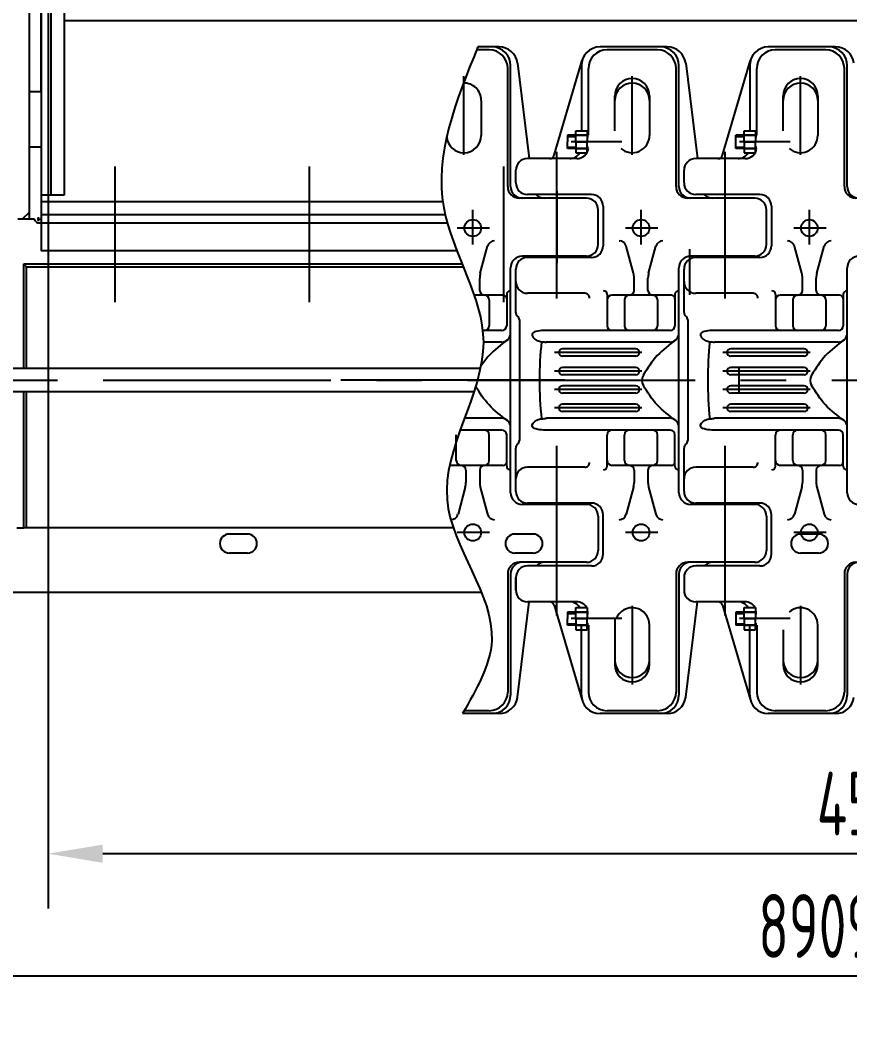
# Model space of a CAD drawing. Header units: millimetres. Extents: x 0 to 21000, y -315 to 14850.
# Drawn here: x 7992 to 10269, y 3273 to 6046 of the extents above; entities that cross this region are included whole.
import ezdxf

# ---------------------------------------------------------------- set-up
doc = ezdxf.new("R2010")
doc.units = ezdxf.units.MM
doc.header["$LTSCALE"] = 500
doc.linetypes.add('G', pattern=[2, 1.25, -0.25, 0.25, -0.25])
for name, color, linetype in [('01', 7, 'Continuous'), ('02', 1, 'Continuous'), ('05', 142, 'G'), ('08', 1, 'Continuous')]:
    doc.layers.add(name, color=color, linetype=linetype)
doc.styles.get("Standard").update_dxf_attribs({"font": 'isocp', "width": 0.707, "bigfont": 'intecad.shx'})
doc.dimstyles.new('INTE', dxfattribs={"dimscale": 50, "dimtxt": 3.5, "dimasz": 3, "dimexe": 3, "dimexo": 0, "dimgap": 1, "dimtad": 1, "dimdec": 0, "dimdsep": 46, "dimtxsty": 'Standard', "dimcen": 0, "dimclrd": 1, "dimclre": 1, "dimclrt": 3, "dimaunit": 1, "dimadec": 0, "dimazin": 0, "dimtfac": 1, "dimtmove": 0, "dimatfit": 0, "dimfxl": 1, "dimarcsym": 0})

# ---------------------------------------------------------------- blocks, each defined once
blk = doc.blocks.new('*U57')
at = {"layer": '01'}
for p, q in [((-31, 0), (-31, 30.4)), ((-31, 30.4), (0, 30.4)), ((0, 30.4), (0, 0)), ((-31, 18), (0, 18)), ((0, -30.4), (0, 0)), ((-31, 0), (-31, -30.4)), ((-31, -18), (0, -18)), ((-31, -30.4), (0, -30.4))]:
    blk.add_line(p, q, dxfattribs=at)
at = {"layer": '05'}
blk.add_line((-32.1, 0), (1.1, 0), dxfattribs=at)
blk = doc.blocks.new('*D74')
at = {"layer": '08', "color": 1, "lineweight": -2}
for p, q in [((8068.1, 6858.6), (8068.1, 3609)), ((12614.6, 5529.1), (12614.6, 3609)), ((12464.6, 3759), (8218.1, 3759))]:
    blk.add_line(p, q, dxfattribs=at)
at = {"layer": '08', "color": 1}
for points in [[(8218.1, 3784), (8218.1, 3734), (8068.1, 3759)], [(12464.6, 3784), (12464.6, 3734), (12614.6, 3759)]]:
    blk.add_solid(points, dxfattribs=at)
at = {"layer": 'Defpoints', "color": 0}
for p in [(8068.1, 6858.6), (12614.6, 5529.1), (8068.1, 3759)]:
    blk.add_point(p, dxfattribs=at)
at = {"layer": '08', "color": 3, "insert": (10341.3, 3896.5), "char_height": 175, "attachment_point": 5}
blk.add_mtext('4547', dxfattribs=at)
blk = doc.blocks.new('*D78')
at = {"layer": '08', "color": 1, "lineweight": -2}
for p, q in [((5725.1, 4396.6), (5725.1, 3273.2)), ((14634.3, 4343.2), (14634.3, 3273.2)), ((14484.3, 3423.2), (5875.1, 3423.2))]:
    blk.add_line(p, q, dxfattribs=at)
at = {"layer": '08', "color": 1}
for points in [[(5875.1, 3448.2), (5875.1, 3398.2), (5725.1, 3423.2)], [(14484.3, 3448.2), (14484.3, 3398.2), (14634.3, 3423.2)]]:
    blk.add_solid(points, dxfattribs=at)
at = {"layer": 'Defpoints', "color": 0}
for p in [(5725.1, 4396.6), (14634.3, 4343.2), (5725.1, 3423.2)]:
    blk.add_point(p, dxfattribs=at)
at = {"layer": '08', "color": 3, "insert": (10179.7, 3560.7), "char_height": 175, "attachment_point": 5}
blk.add_mtext('8909', dxfattribs=at)

msp = doc.modelspace()

# ---------------------------------------------------------------- linework, layer by layer
for p, q in [((8017.1, 5501.4), (8017.1, 6275.4)), ((9279, 5964.4), (9244.5, 5964.4)), ((9305.9, 5972.4), (9247.8, 5972.4)), ((9767.9, 5972.4), (9583.3, 5972.4)), ((9741, 5964.4), (9602.5, 5964.4)), ((10229.9, 5972.4), (10045.3, 5972.4)), ((10203, 5964.4), (10064.5, 5964.4)), ((8001.1, 5377.4), (9204.7, 5377.4)), ((8001.1, 5089.9), (8001.1, 5377.4)), ((8009, 5369.5), (8001.1, 5377.4)), ((8009, 5369.5), (9207.9, 5369.5)), ((8009, 5089.9), (8009, 5369.5)), ((8001.1, 4653.4), (8001.1, 5025.9)), ((8009, 4653.4), (8009, 5025.9)), ((9180.6, 4653.4), (8001.1, 4653.4)), ((8615.6, 4635.9), (8565.6, 4635.9)), ((9399.6, 4635.9), (9349.6, 4635.9)), ((10183.6, 4635.9), (10133.6, 4635.9)), ((8615.6, 4583.9), (8565.6, 4583.9)), ((9399.6, 4583.9), (9349.6, 4583.9)), ((10183.6, 4583.9), (10133.6, 4583.9)), ((9257.8, 4475.4), (7470.7, 4475.4)), ((9305.9, 4143.4), (9205.9, 4143.4)), ((9279, 4151.4), (9210.6, 4151.4)), ((9767.9, 4143.4), (9583.3, 4143.4)), ((9741, 4151.4), (9602.5, 4151.4)), ((10229.9, 4143.4), (10045.3, 4143.4)), ((10203, 4151.4), (10064.5, 4151.4))]:
    msp.add_line(p, q)
for centre, start, end in [((8565.6, 4609.9), 90, 270), ((8615.6, 4609.9), 270, 90), ((9349.6, 4609.9), 90, 270), ((9399.6, 4609.9), 270, 90), ((10133.6, 4609.9), 90, 270), ((10183.6, 4609.9), 270, 90)]:
    msp.add_arc(centre, 26, start, end)
at = {"layer": '01', "color": 7, "linetype": 'Continuous'}
for p, q in [((8075.5, 6638.9), (8075.5, 5565.9)), ((8112.6, 6638.9), (8112.6, 5565.9)), ((9330, 5589.4), (9330, 5913.4)), ((9338, 5589.4), (9338, 5921.4)), ((9551.5, 5729.9), (9551.5, 5913.4)), ((9792, 5589.4), (9792, 5913.4)), ((9800, 5589.4), (9800, 5921.4)), ((10013.5, 5729.9), (10013.5, 5913.4)), ((10254, 5589.4), (10254, 5913.4)), ((10262, 5589.4), (10262, 5921.4)), ((9624.2, 5742.3), (9624.2, 5838.2)), ((10086.2, 5742.3), (10086.2, 5838.2)), ((9352, 5599.4), (9352, 5633.9)), ((9814, 5599.4), (9814, 5633.9)), ((8112.6, 5565.9), (8049.3, 5565.9)), ((7998.1, 5500.4), (8017.1, 5519.4)), ((9578, 5430.4), (9578, 5525.4)), ((9592, 5535.4), (9592, 5426.9)), ((10040, 5430.4), (10040, 5525.4)), ((10054, 5535.4), (10054, 5426.9)), ((7985.1, 5500.4), (8030.2, 5500.4)), ((8042.2, 5489.7), (9164.1, 5489.7)), ((9338, 4749.4), (9338, 5366.4)), ((9352, 5243.9), (9352, 5362.9)), ((9800, 4749.4), (9800, 5366.4)), ((9814, 5243.9), (9814, 5362.9)), ((10262, 4749.4), (10262, 5366.4)), ((9352, 4752.9), (9352, 4871.9)), ((9814, 4752.9), (9814, 4871.9)), ((9592, 4580.4), (9592, 4688.9)), ((10054, 4580.4), (10054, 4688.9)), ((9578, 4685.4), (9578, 4590.4)), ((10040, 4685.4), (10040, 4590.4)), ((9330, 4526.4), (9330, 4202.4)), ((9338, 4526.4), (9338, 4194.4)), ((9792, 4526.4), (9792, 4202.4)), ((9800, 4526.4), (9800, 4194.4)), ((10254, 4526.4), (10254, 4202.4)), ((10262, 4526.4), (10262, 4194.4)), ((9352, 4481.9), (9352, 4516.4)), ((9352, 4516.4), (9352, 4481.9)), ((9814, 4516.4), (9814, 4481.9)), ((9551.5, 4385.9), (9551.5, 4202.4)), ((9624.2, 4403.9), (9624.2, 4277.6)), ((10013.5, 4385.9), (10013.5, 4202.4)), ((10086.2, 4373.5), (10086.2, 4277.6))]:
    msp.add_line(p, q, dxfattribs=at)
at = {"layer": '01'}
for p, q in [((8049.3, 6595.6), (8049.3, 5413.4)), ((8112.6, 6045), (12557.6, 6045)), ((9457.3, 5675.2), (9534.3, 5935.9)), ((9919.3, 5675.2), (9996.3, 5935.9)), ((9356.5, 5927.7), (9389, 5665.9)), ((9532.3, 5921.4), (9532.3, 5742.3)), ((9818.5, 5927.7), (9851, 5665.9)), ((9994.3, 5921.4), (9994.3, 5742.3)), ((8049.2, 5849.4), (8017.1, 5849.4)), ((8049.2, 5849.4), (8049.2, 5697.4)), ((9257.2, 5825.8), (9257.2, 5729.7)), ((9719.2, 5838.2), (9719.2, 5729.7)), ((10181.2, 5838.2), (10181.2, 5729.7)), ((9551.5, 5729.9), (9493.9, 5729.9)), ((9493.9, 5729.9), (9493.9, 5711.9)), ((9493.9, 5693.9), (9493.9, 5711.9)), ((10013.5, 5729.9), (9955.9, 5729.9)), ((9955.9, 5693.9), (9955.9, 5729.9)), ((8049.2, 5697.4), (8017.1, 5697.4)), ((9551.5, 5693.9), (9493.9, 5693.9)), ((10013.5, 5693.9), (9955.9, 5693.9)), ((9519.5, 5665.9), (9384, 5665.9)), ((9981.5, 5665.9), (9846, 5665.9)), ((9151.7, 5547.6), (8049.3, 5547.6)), ((9546, 5557.4), (9362, 5557.4)), ((9560, 5567.4), (9384, 5567.4)), ((10008, 5557.4), (9824, 5557.4)), ((10022, 5567.4), (9846, 5567.4)), ((8033.5, 5494.7), (8030.2, 5500.4)), ((9158.3, 5512), (8049.3, 5512)), ((9636.1, 5440.4), (9637.5, 5440.4)), ((10098.1, 5440.4), (10099.5, 5440.4)), ((9190.4, 5413.4), (8049.3, 5413.4)), ((9254.7, 5351.3), (9274.5, 5425.6)), ((9675.3, 5351.3), (9655.5, 5425.6)), ((9716.7, 5351.3), (9736.5, 5425.6)), ((9828.8, 5417.5), (9828.8, 5292.5)), ((10137.3, 5351.3), (10117.5, 5425.6)), ((10178.7, 5351.3), (10198.5, 5425.6)), ((9546, 5398.4), (9370, 5398.4)), ((9560, 5394.9), (9384, 5394.9)), ((10008, 5398.4), (9832, 5398.4)), ((10022, 5394.9), (9846, 5394.9)), ((9253, 5304.4), (9253, 5338.4)), ((9677, 5304.4), (9677, 5338.4)), ((9715, 5304.4), (9715, 5338.4)), ((10139, 5304.4), (10139, 5338.4)), ((10177, 5304.4), (10177, 5338.4)), ((9338, 5303.4), (9337.1, 5303.4)), ((9541.8, 5296.4), (9384, 5296.4)), ((9800, 5303.4), (9799.1, 5303.4)), ((10003.8, 5296.4), (9846, 5296.4)), ((10262, 5303.4), (10261.1, 5303.4)), ((9317.1, 5291.4), (9237.7, 5291.4)), ((9279.2, 5278.4), (9279.2, 5207.4)), ((9327.1, 5293.4), (9327.1, 5207.4)), ((9602.9, 5293.4), (9602.9, 5207.4)), ((9779.1, 5291.4), (9615.9, 5291.4)), ((9650.8, 5278.4), (9650.8, 5207.4)), ((9741.2, 5278.4), (9741.2, 5207.4)), ((9789.1, 5293.4), (9789.1, 5207.4)), ((10064.9, 5293.4), (10064.9, 5207.4)), ((10241.1, 5291.4), (10077.9, 5291.4)), ((10112.8, 5278.4), (10112.8, 5207.4)), ((10203.2, 5278.4), (10203.2, 5207.4)), ((10251.1, 5293.4), (10251.1, 5207.4)), ((9362, 5223.4), (9362, 4892.4)), ((9824, 5223.4), (9824, 4892.4)), ((9314.1, 5194.4), (9261.1, 5194.4)), ((9776.1, 5194.4), (9427.8, 5194.4)), ((10238.1, 5194.4), (9889.8, 5194.4)), ((9313, 5162.4), (9263, 5162.4)), ((9330.7, 5169.7), (9327.5, 5167)), ((9441.4, 5162.4), (9435.8, 5162.4)), ((9775, 5162.4), (9441.4, 5162.4)), ((9792.7, 5169.7), (9789.5, 5167)), ((10237, 5162.4), (9897.8, 5162.4)), ((10254.7, 5169.7), (10251.5, 5167)), ((9682, 5143.9), (9480, 5143.9)), ((10144, 5143.9), (9942, 5143.9)), ((9682, 5123.9), (9480, 5123.9)), ((10144, 5123.9), (9942, 5123.9)), ((9254.8, 5089.9), (6807.7, 5089.9)), ((9163.7, 5089.9), (8965.7, 5089.9)), ((9682, 5092.9), (9480, 5092.9)), ((10144, 5092.9), (9942, 5092.9)), ((9964.1, 5089.9), (9964.1, 5025.9)), ((9682, 5072.9), (9480, 5072.9)), ((10144, 5072.9), (9942, 5072.9)), ((9237, 5025.9), (6826, 5025.9)), ((9682, 5042.9), (9480, 5042.9)), ((9682, 5022.9), (9480, 5022.9)), ((10144, 5042.9), (9942, 5042.9)), ((10144, 5022.9), (9942, 5022.9)), ((9682, 4991.9), (9480, 4991.9)), ((10144, 4991.9), (9942, 4991.9)), ((9682, 4971.9), (9480, 4971.9)), ((10144, 4971.9), (9942, 4971.9)), ((9313, 4953.5), (9211.2, 4953.5)), ((9330.7, 4946.1), (9327.5, 4948.8)), ((9775, 4953.5), (9435.8, 4953.5)), ((9792.7, 4946.1), (9789.5, 4948.8)), ((10237, 4953.5), (9897.8, 4953.5)), ((10254.7, 4946.1), (10251.5, 4948.8)), ((9188.8, 4837.4), (9188.8, 4908.4)), ((9314.1, 4921.4), (9199.5, 4921.4)), ((9279.2, 4837.4), (9279.2, 4908.4)), ((9327.1, 4822.4), (9327.1, 4908.4)), ((9776.1, 4921.4), (9427.8, 4921.4)), ((9602.9, 4822.4), (9602.9, 4908.4)), ((9650.8, 4837.4), (9650.8, 4908.4)), ((9741.2, 4837.4), (9741.2, 4908.4)), ((9789.1, 4822.4), (9789.1, 4908.4)), ((10238.1, 4921.4), (9889.8, 4921.4)), ((10064.9, 4822.4), (10064.9, 4908.4)), ((10112.8, 4837.4), (10112.8, 4908.4)), ((10203.2, 4837.4), (10203.2, 4908.4)), ((10251.1, 4822.4), (10251.1, 4908.4)), ((9317.1, 4824.4), (9170.5, 4824.4)), ((9779.1, 4824.4), (9615.9, 4824.4)), ((10241.1, 4824.4), (10077.9, 4824.4)), ((9215, 4811.4), (9215, 4777.5)), ((9253, 4811.4), (9253, 4777.5)), ((9338, 4812.4), (9337.1, 4812.4)), ((9541.8, 4819.4), (9384, 4819.4)), ((9677, 4811.4), (9677, 4777.5)), ((9715, 4811.4), (9715, 4777.5)), ((9800, 4812.4), (9799.1, 4812.4)), ((10003.8, 4819.4), (9846, 4819.4)), ((10139, 4811.4), (10139, 4777.5)), ((10177, 4811.4), (10177, 4777.5)), ((10262, 4812.4), (10261.1, 4812.4)), ((9213.3, 4764.6), (9193.5, 4690.3)), ((9254.7, 4764.6), (9274.5, 4690.3)), ((9675.3, 4764.6), (9655.5, 4690.3)), ((9716.7, 4764.6), (9736.5, 4690.3)), ((10137.3, 4764.6), (10117.5, 4690.3)), ((10178.7, 4764.6), (10198.5, 4690.3)), ((9546, 4717.4), (9370, 4717.4)), ((9560, 4720.9), (9384, 4720.9)), ((10008, 4717.4), (9832, 4717.4)), ((10022, 4720.9), (9846, 4720.9)), ((9174.1, 4675.4), (9175.5, 4675.5)), ((9636.1, 4675.4), (9637.5, 4675.5)), ((10098.1, 4675.4), (10099.5, 4675.5)), ((7982.1, 4653.4), (8001.1, 4653.4)), ((9546, 4558.4), (9362, 4558.4)), ((9560, 4548.4), (9384, 4548.4)), ((10008, 4558.4), (9824, 4558.4)), ((10022, 4548.4), (9846, 4548.4)), ((9356.5, 4188.1), (9389, 4449.9)), ((9519.5, 4449.9), (9384, 4449.9)), ((9457.3, 4440.6), (9534.3, 4179.9)), ((9818.5, 4188.1), (9851, 4449.9)), ((9981.5, 4449.9), (9846, 4449.9)), ((9919.3, 4440.6), (9996.3, 4179.9)), ((9551.5, 4421.9), (9493.9, 4421.9)), ((9493.9, 4421.9), (9493.9, 4403.9)), ((10013.5, 4421.9), (9955.9, 4421.9)), ((9955.9, 4421.9), (9955.9, 4385.9)), ((9493.9, 4385.9), (9493.9, 4403.9)), ((9551.5, 4385.9), (9493.9, 4385.9)), ((9532.3, 4194.4), (9532.3, 4385.9)), ((9719.2, 4277.6), (9719.2, 4386.2)), ((10013.5, 4385.9), (9955.9, 4385.9)), ((9994.3, 4194.4), (9994.3, 4385.9)), ((10181.2, 4277.6), (10181.2, 4386.2))]:
    msp.add_line(p, q, dxfattribs=at)
for centre in [(9234, 5475.5), (9696, 5475.5), (10158, 5475.5), (9234, 4640.3), (9696, 4640.3), (10158, 4640.3)]:
    msp.add_circle(centre, 23, dxfattribs=at)
for centre, radius, start, end in [((9279, 5913.4), 51, 0, 90), ((9287, 5921.4), 51, 0, 90), ((9305.9, 5921.4), 51, 7.074, 90), ((9583.3, 5921.4), 51, 90, 180), ((9602.5, 5913.4), 51, 90, 180), ((9741, 5913.4), 51, 0, 90), ((9749, 5921.4), 51, 0, 90), ((9767.9, 5921.4), 51, 7.074, 90), ((10045.3, 5921.4), 51, 90, 180), ((10064.5, 5913.4), 51, 90, 180), ((10203, 5913.4), 51, 0, 90), ((10211, 5921.4), 51, 0, 90), ((10229.9, 5921.4), 51, 7.074, 90), ((9671.7, 5838.2), 47.5, 0, 180), ((10133.7, 5838.2), 47.5, 0, 180), ((9209.7, 5825.8), 47.5, 0, 91.4106), ((9671.7, 5825.8), 47.5, 0, 180), ((10133.7, 5825.8), 47.5, 0, 180), ((9209.7, 5729.7), 47.5, 185.4259, 270), ((9209.7, 5729.7), 47.5, 270, 0), ((9671.7, 5729.7), 47.5, 228.724, 0), ((10133.7, 5729.7), 47.5, 228.724, 0), ((9519.5, 5697.9), 32, 270, 352.8192), ((9981.5, 5697.9), 32, 270, 352.8192), ((9384, 5633.9), 32, 90, 180), ((9444.8, 5678.9), 13, 270, 343.5235), ((9500.3, 5697.9), 32, 270, 329.1799), ((9846, 5633.9), 32, 90, 180), ((9906.8, 5678.9), 13, 270, 343.5235), ((9962.3, 5697.9), 32, 270, 329.1799), ((9362, 5589.4), 32, 180, 270), ((9370, 5589.4), 32, 180, 270), ((9384, 5599.4), 32, 180, 270), ((9824, 5589.4), 32, 180, 270), ((9832, 5589.4), 32, 180, 270), ((9846, 5599.4), 32, 180, 270), ((10286, 5589.4), 32, 180, 270), ((10294, 5589.4), 32, 180, 270), ((9430.8, 5589.4), 32, 223.4325, 270), ((9546, 5525.4), 32, 0, 90), ((9560, 5535.4), 32, 0, 90), ((9892.8, 5589.4), 32, 223.4325, 270), ((10008, 5525.4), 32, 0, 90), ((10022, 5535.4), 32, 0, 90), ((8042.2, 5499.7), 10, 210, 270), ((9293.9, 5420.4), 20, 90, 165.0499), ((9636.1, 5420.4), 20, 14.9501, 90), ((9755.9, 5420.4), 20, 90, 165.0499), ((10098.1, 5420.4), 20, 14.9501, 90), ((10217.9, 5420.4), 20, 90, 165.0499), ((9546, 5430.4), 32, 270, 0), ((9560, 5426.9), 32, 270, 0), ((10008, 5430.4), 32, 270, 0), ((10022, 5426.9), 32, 270, 0), ((9370, 5366.4), 32, 90, 180), ((9384, 5362.9), 32, 90, 180), ((9832, 5366.4), 32, 90, 180), ((9846, 5362.9), 32, 90, 180), ((10294, 5366.4), 32, 90, 180), ((9303, 5338.4), 50, 165.0499, 180), ((9627, 5338.4), 50, 0, 14.9501), ((9765, 5338.4), 50, 165.0499, 180), ((10089, 5338.4), 50, 0, 14.9501), ((10227, 5338.4), 50, 165.0499, 180), ((9384, 5328.4), 32, 180, 270), ((9846, 5328.4), 32, 180, 270), ((9266, 5304.4), 13, 180, 270), ((9337.1, 5293.4), 10, 90, 180), ((9541.8, 5283.4), 13, 358.9191, 90), ((9592.9, 5293.4), 10, 0, 90), ((9664, 5304.4), 13, 270, 0), ((9728, 5304.4), 13, 180, 270), ((9799.1, 5293.4), 10, 90, 180), ((10003.8, 5283.4), 13, 358.9191, 90), ((10054.9, 5293.4), 10, 0, 90), ((10126, 5304.4), 13, 270, 0), ((10190, 5304.4), 13, 180, 270), ((10261.1, 5293.4), 10, 90, 180), ((9266.2, 5278.4), 13, 0, 90), ((9317.1, 5281.4), 10, 0, 90), ((9615.9, 5278.4), 13, 90, 180), ((9663.8, 5278.4), 13, 90, 180), ((9728.2, 5278.4), 13, 0, 90), ((9779.1, 5281.4), 10, 0, 90), ((10077.9, 5278.4), 13, 90, 180), ((10125.8, 5278.4), 13, 90, 180), ((10190.2, 5278.4), 13, 0, 90), ((10241.1, 5281.4), 10, 0, 90), ((9365, 5243.9), 13, 180, 232.0201), ((9827, 5243.9), 13, 180, 232.0201), ((9349, 5223.4), 13, 0, 52.0201), ((9811, 5223.4), 13, 0, 52.0201), ((9266.2, 5207.4), 13, 270, 0), ((9313, 5187.4), 25, 270, 0), ((9314.1, 5207.4), 13, 270, 0), ((9615.9, 5207.4), 13, 180, 270), ((9663.8, 5207.4), 13, 180, 270), ((9728.2, 5207.4), 13, 270, 0), ((9775, 5187.4), 25, 270, 0), ((9776.1, 5207.4), 13, 270, 0), ((10077.9, 5207.4), 13, 180, 270), ((10125.8, 5207.4), 13, 180, 270), ((10190.2, 5207.4), 13, 270, 0), ((10237, 5187.4), 25, 270, 0), ((10238.1, 5207.4), 13, 270, 0), ((10417, 5057.9), 1000, 173.9215, 186.0785), ((10879, 5057.9), 1000, 173.9215, 186.0785), ((9480, 5133.9), 10, 90, 270), ((9682, 5133.9), 10, 270, 90), ((9942, 5133.9), 10, 90, 270), ((10144, 5133.9), 10, 270, 90), ((9480, 5082.9), 10, 90, 270), ((9682, 5082.9), 10, 270, 90), ((9942, 5082.9), 10, 90, 270), ((10144, 5082.9), 10, 270, 90), ((9723.6, 5057.7), 25.6, 146.5529, 213.7175), ((10185.6, 5057.7), 25.6, 146.5529, 213.7175), ((9480, 5032.9), 10, 90, 270), ((9682, 5032.9), 10, 270, 90), ((9942, 5032.9), 10, 90, 270), ((10144, 5032.9), 10, 270, 90), ((9480, 4981.9), 10, 90, 270), ((9682, 4981.9), 10, 270, 90), ((9942, 4981.9), 10, 90, 270), ((10144, 4981.9), 10, 270, 90), ((9313, 4928.5), 25, 0, 90), ((9775, 4928.5), 25, 0, 90), ((10237, 4928.5), 25, 0, 90), ((9266.2, 4908.4), 13, 0, 90), ((9314.1, 4908.4), 13, 0, 90), ((9615.9, 4908.4), 13, 90, 180), ((9663.8, 4908.4), 13, 90, 180), ((9728.2, 4908.4), 13, 0, 90), ((9776.1, 4908.4), 13, 0, 90), ((10077.9, 4908.4), 13, 90, 180), ((10125.8, 4908.4), 13, 90, 180), ((10190.2, 4908.4), 13, 0, 90), ((10238.1, 4908.4), 13, 0, 90), ((9365, 4871.9), 13, 127.9799, 180), ((9349, 4892.4), 13, 307.9799, 0), ((9827, 4871.9), 13, 127.9799, 180), ((9811, 4892.4), 13, 307.9799, 0), ((9201.8, 4837.4), 13, 180, 270), ((9202, 4811.4), 13, 0, 90), ((9266, 4811.4), 13, 90, 180), ((9266.2, 4837.4), 13, 270, 0), ((9317.1, 4834.4), 10, 270, 0), ((9541.8, 4832.4), 13, 270, 1.0809), ((9615.9, 4837.4), 13, 180, 270), ((9663.8, 4837.4), 13, 180, 270), ((9664, 4811.4), 13, 0, 90), ((9728, 4811.4), 13, 90, 180), ((9728.2, 4837.4), 13, 270, 0), ((9779.1, 4834.4), 10, 270, 0), ((10003.8, 4832.4), 13, 270, 1.0809), ((10077.9, 4837.4), 13, 180, 270), ((10125.8, 4837.4), 13, 180, 270), ((10126, 4811.4), 13, 0, 90), ((10190, 4811.4), 13, 90, 180), ((10190.2, 4837.4), 13, 270, 0), ((10241.1, 4834.4), 10, 270, 0), ((9337.1, 4822.4), 10, 180, 270), ((9384, 4787.4), 32, 90, 180), ((9592.9, 4822.4), 10, 270, 0), ((9799.1, 4822.4), 10, 180, 270), ((9846, 4787.4), 32, 90, 180), ((10054.9, 4822.4), 10, 270, 0), ((10261.1, 4822.4), 10, 180, 270), ((9165, 4777.5), 50, 345.0499, 0), ((9303, 4777.5), 50, 180, 194.9501), ((9627, 4777.5), 50, 345.0499, 0), ((9765, 4777.5), 50, 180, 194.9501), ((10089, 4777.5), 50, 345.0499, 0), ((10227, 4777.5), 50, 180, 194.9501), ((9370, 4749.4), 32, 180, 270), ((9384, 4752.9), 32, 180, 270), ((9832, 4749.4), 32, 180, 270), ((9846, 4752.9), 32, 180, 270), ((10294, 4749.4), 32, 180, 270), ((9546, 4685.4), 32, 0, 90), ((9560, 4688.9), 32, 0, 90), ((10008, 4685.4), 32, 0, 90), ((10022, 4688.9), 32, 0, 90), ((9174.1, 4695.4), 20, 270, 345.0499), ((9293.9, 4695.4), 20, 194.9501, 270), ((9636.1, 4695.4), 20, 270, 345.0499), ((9755.9, 4695.4), 20, 194.9501, 270), ((10098.1, 4695.4), 20, 270, 345.0499), ((10217.9, 4695.4), 20, 194.9501, 270), ((9546, 4590.4), 32, 270, 0), ((9560, 4580.4), 32, 270, 0), ((10008, 4590.4), 32, 270, 0), ((10022, 4580.4), 32, 270, 0), ((9362, 4526.4), 32, 90, 180), ((9370, 4526.4), 32, 90, 180), ((9384, 4516.4), 32, 90, 180), ((9430.8, 4526.4), 32, 90, 136.5675), ((9824, 4526.4), 32, 90, 180), ((9832, 4526.4), 32, 90, 180), ((9846, 4516.4), 32, 90, 180), ((9892.8, 4526.4), 32, 90, 136.5675), ((10286, 4526.4), 32, 90, 180), ((10294, 4526.4), 32, 90, 180), ((9384, 4481.9), 32, 180, 270), ((9846, 4481.9), 32, 180, 270), ((9444.8, 4436.9), 13, 16.4765, 90), ((9500.3, 4417.9), 32, 30.8201, 90), ((9519.5, 4417.9), 32, 30.8201, 90), ((9906.8, 4436.9), 13, 16.4765, 90), ((9962.3, 4417.9), 32, 30.8201, 90), ((9981.5, 4417.9), 32, 30.8201, 90), ((9671.7, 4386.2), 47.5, 0, 158.0628), ((10133.7, 4386.2), 47.5, 0, 131.276), ((9671.7, 4290.1), 47.5, 180, 0), ((9671.7, 4277.6), 47.5, 180, 0), ((10133.7, 4290.1), 47.5, 180, 0), ((10133.7, 4277.6), 47.5, 180, 0), ((9279, 4202.4), 51, 270, 0), ((9287, 4194.4), 51, 270, 0), ((9305.9, 4194.4), 51, 270, 352.926), ((9583.3, 4194.4), 51, 180, 270), ((9602.5, 4202.4), 51, 180, 270), ((9741, 4202.4), 51, 270, 0), ((9749, 4194.4), 51, 270, 0), ((9767.9, 4194.4), 51, 270, 352.926), ((10045.3, 4194.4), 51, 180, 270), ((10064.5, 4202.4), 51, 180, 270), ((10203, 4202.4), 51, 270, 0), ((10211, 4194.4), 51, 270, 0), ((10229.9, 4194.4), 51, 270, 352.926)]:
    msp.add_arc(centre, radius, start, end, dxfattribs=at)
for points in [[(9427.8, 5194.4), (9406.9, 5191.5), (9397, 5185.1), (9410.1, 5167.2), (9423.5, 5163.7), (9435.8, 5162.4)], [(9889.8, 5194.4), (9868.9, 5191.5), (9859, 5185.1), (9872.1, 5167.2), (9885.5, 5163.7), (9897.8, 5162.4)], [(9791.1, 5168.4), (9740.5, 5125.6), (9702.2, 5071.8)], [(10253.1, 5168.4), (10202.5, 5125.6), (10164.2, 5071.8)], [(9791.1, 4947.5), (9740.5, 4990.2), (9702.3, 5043.5)], [(10253.1, 4947.5), (10202.5, 4990.2), (10164.3, 5043.5)], [(9427.8, 4921.4), (9406.9, 4924.3), (9397, 4930.8), (9410.1, 4948.6), (9423.5, 4952.1), (9435.8, 4953.5)], [(9889.8, 4921.4), (9868.9, 4924.3), (9859, 4930.8), (9872.1, 4948.6), (9885.5, 4952.1), (9897.8, 4953.5)]]:
    msp.add_spline(points, degree=3, dxfattribs=at)
for points, knots in [([(9329.1, 5168.4), (9311.2, 5155), (9283.5, 5134.3), (9263, 5106.9), (9256.2, 5096.7)], [0, 0, 0, 0, 66.199474, 102.909655, 102.909655, 102.909655, 102.909655]), ([(9329.1, 4947.5), (9311.2, 4960.8), (9276.5, 4986.7), (9253.1, 5023.2), (9241.8, 5041.1)], [0, 0, 0, 0, 66.199474, 128.954186, 128.954186, 128.954186, 128.954186])]:
    msp.add_open_spline(points, degree=3, knots=knots, dxfattribs=at)
at = {"layer": '02'}
for p, q in [((9493.9, 5726.3), (9517.2, 5726.3)), ((9548.2, 5726.3), (9551.5, 5726.3)), ((9955.9, 5726.3), (9979.2, 5726.3)), ((10010.2, 5726.3), (10013.5, 5726.3)), ((9493.9, 5697.5), (9517.2, 5697.5)), ((9548.2, 5697.5), (9551.5, 5697.5)), ((9955.9, 5697.5), (9979.2, 5697.5)), ((10010.2, 5697.5), (10013.5, 5697.5)), ((9493.9, 4418.3), (9517.2, 4418.3)), ((9548.2, 4418.3), (9551.5, 4418.3)), ((9955.9, 4418.3), (9979.2, 4418.3)), ((10010.2, 4418.3), (10013.5, 4418.3)), ((9493.9, 4389.5), (9517.2, 4389.5)), ((9548.2, 4389.5), (9551.5, 4389.5)), ((9955.9, 4389.5), (9979.2, 4389.5)), ((10010.2, 4389.5), (10013.5, 4389.5))]:
    msp.add_line(p, q, dxfattribs=at)
at = {"layer": '02', "color": 1, "linetype": 'Continuous'}
msp.add_spline([(9247.8, 5972.4), (9154.4, 5530.7), (9263, 5162.4), (9163.4, 4729.4), (9286, 4343.5), (9205.9, 4143.4)], degree=3, dxfattribs=at)
at = {"layer": '05'}
for p, q in [((8049.2, 5849.4), (8049.2, 6096.4)), ((9643.5, 5711.9), (9504.4, 5711.9)), ((10105.5, 5711.9), (9966.4, 5711.9)), ((9643.5, 4403.9), (9504.4, 4403.9)), ((10105.5, 4403.9), (9966.4, 4403.9))]:
    msp.add_line(p, q, dxfattribs=at)
at = {"layer": '05', "color": 4, "linetype": 'G'}
for p, q in [((9209.7, 5676.7), (9209.7, 5892.2)), ((9671.7, 5676.7), (9671.7, 5892.2)), ((10133.7, 5676.7), (10133.7, 5892.2)), ((9465, 5282.3), (9465, 5684.4)), ((9927, 5282.3), (9927, 5684.4)), ((8252.4, 5324.3), (8252.4, 5644.3)), ((8252.4, 5324.3), (8252.4, 5644.3)), ((8785.8, 5324.3), (8785.8, 5644.3)), ((8785.8, 5324.3), (8785.8, 5644.3)), ((9319.2, 5324.3), (9319.2, 5644.3)), ((9319.2, 5324.3), (9319.2, 5644.3)), ((8252.4, 5272), (8252.4, 5601.8)), ((8785.8, 5272), (8785.8, 5601.8)), ((9319.2, 5272), (9319.2, 5601.8)), ((9465, 5576.3), (9465, 5378.8)), ((9234, 5430.4), (9234, 5525.4)), ((9696, 5430.4), (9696, 5525.4)), ((10158, 5430.4), (10158, 5525.4)), ((8038, 5499.7), (8047, 5499.7)), ((8042.2, 5494), (8042.2, 5505)), ((9279.7, 5475.5), (9191.3, 5475.5)), ((9741.7, 5475.5), (9653.3, 5475.5)), ((10203.7, 5475.5), (10115.3, 5475.5)), ((9698, 5133.9), (9458.3, 5133.9)), ((10160, 5133.9), (9920.3, 5133.9)), ((9698, 5082.9), (9458.3, 5082.9)), ((10160, 5082.9), (9920.3, 5082.9)), ((5219.3, 5057.9), (15471.3, 5057.9)), ((9486.7, 5057.9), (8871.6, 5057.9)), ((9698, 5032.9), (9458.3, 5032.9)), ((10160, 5032.9), (9920.3, 5032.9)), ((9698, 4981.9), (9458.3, 4981.9)), ((10160, 4981.9), (9920.3, 4981.9)), ((9465, 4412.5), (9465, 4877.7)), ((9927, 4412.5), (9927, 4877.7)), ((9465, 4432.8), (9465, 4837.6)), ((9927, 4432.8), (9927, 4837.6)), ((9465, 4539.6), (9465, 4737.1)), ((9279.7, 4640.3), (9191.3, 4640.3)), ((9741.7, 4640.3), (9653.3, 4640.3)), ((10203.7, 4640.3), (10115.3, 4640.3)), ((9671.7, 4439.1), (9671.7, 4223.6)), ((10133.7, 4439.1), (10133.7, 4223.6))]:
    msp.add_line(p, q, dxfattribs=at)

# ---------------------------------------------------------------- block references
at = {"extrusion": (0, 0, -1), "zscale": -1, "rotation": 180}
for p in [(-9548.2, 5711.9), (-10010.2, 5711.9)]:
    msp.add_blockref('*U57', p, dxfattribs=at)
for p in [(9548.2, 4403.9), (10010.2, 4403.9)]:
    msp.add_blockref('*U57', p)

# ---------------------------------------------------------------- dimensions: what is measured, and where the dimension line sits
at = {"layer": '08'}
for base, p1, p2, picture, middle in [((8068.0731864, 3759.0299055), (12614.5731864, 5529.101133), (8068.0731864, 6858.598778), '*D74', (10341.3231864, 3896.5299055)), ((5725.1, 3423.2), (14634.3, 4343.2), (5725.1, 4396.6), '*D78', (10179.7, 3560.7))]:
    dim = msp.add_linear_dim(base=base, p1=p1, p2=p2, dimstyle='INTE', dxfattribs=at)
    dim.commit()
    dim.dimension.update_dxf_attribs({"geometry": picture, "text_midpoint": middle})

doc.saveas('drawing.dxf')
